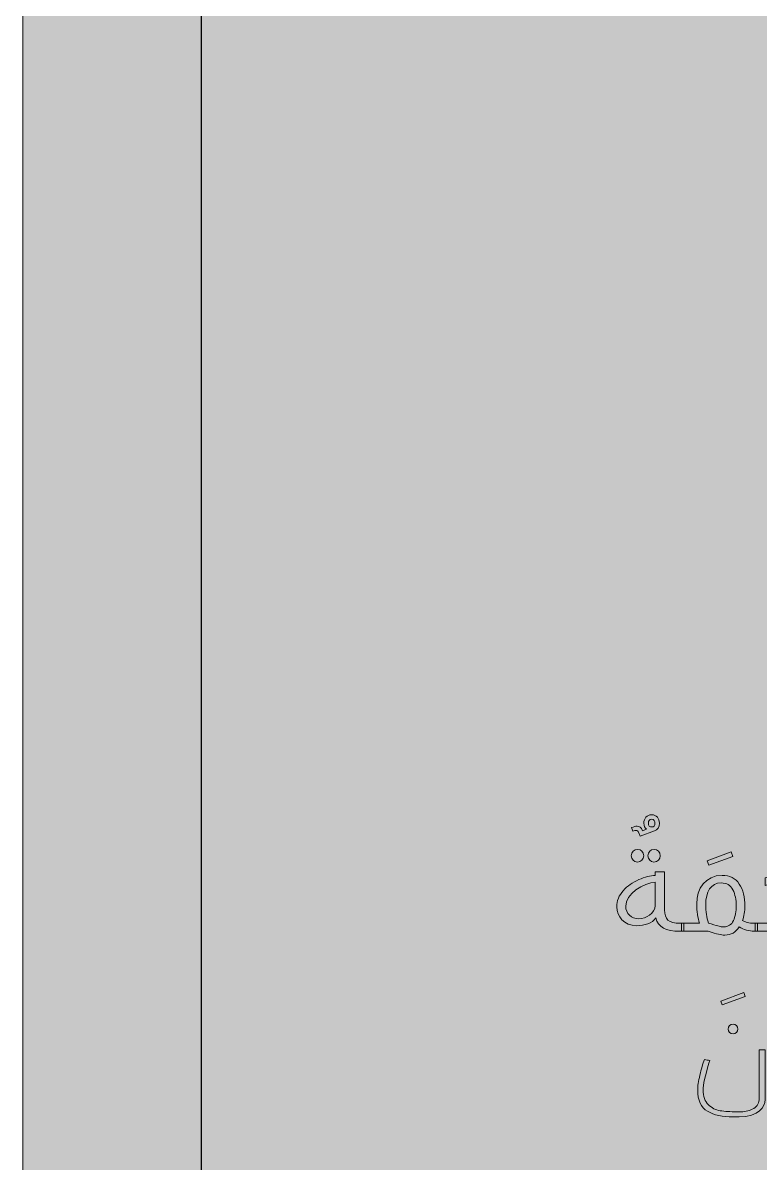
# Model space of a CAD drawing. Header units: inches. Extents: x -1481 to -429, y -1676 to -696.
# Drawn here: x -669.2 to -608.3, y -891.5 to -797.4 of the extents above; entities that cross this region are included whole.
import ezdxf

# ---------------------------------------------------------------- set-up
doc = ezdxf.new("R2010")
doc.units = ezdxf.units.IN
doc.header["$MEASUREMENT"] = 0
doc.layers.add('Layer 1', color=7, linetype='Continuous')

# ---------------------------------------------------------------- blocks, each defined once
blk = doc.blocks.new('block 2')
at = {"layer": 'Layer 1', "true_color": 0x009344}
h = blk.add_hatch(color=114, dxfattribs=at)
h.dxf.hatch_style = 2
h.paths.add_polyline_path([(-429.175, -985.727), (-669.175, -985.727), (-669.175, -695.727), (-429.175, -695.727)])
at = {"layer": 'Layer 1', "lineweight": 0}
blk.add_lwpolyline([(-429.175, -985.727), (-669.175, -985.727), (-669.175, -695.727), (-429.175, -695.727), (-429.175, -985.727)], dxfattribs=at)
blk = doc.blocks.new('block 426')
at = {"layer": 'Layer 1', "lineweight": 0}
for points in [[(-610.67, -865.837), (-610.54, -866.208), (-612.525, -866.929), (-612.655, -866.559), (-610.67, -865.837)], [(-609.618, -877.454), (-609.507, -877.765), (-611.402, -878.456), (-611.512, -878.146), (-609.618, -877.454)]]:
    blk.add_lwpolyline(points, dxfattribs=at)
for points, knots in [([(-618.899, -863.822), (-618.698, -863.752), (-618.548, -863.712), (-618.448, -863.712), (-618.247, -863.712), (-618.117, -863.802), (-617.997, -864.083), (-617.997, -864.083), (-617.656, -863.952), (-617.656, -863.952), (-617.786, -863.872), (-617.886, -863.682), (-617.886, -863.471), (-617.886, -863.041), (-617.636, -862.77), (-617.235, -862.77), (-616.834, -862.77), (-616.594, -863.041), (-616.594, -863.471), (-616.594, -863.792), (-616.734, -864.003), (-617.015, -864.103), (-617.015, -864.103), (-618.197, -864.534), (-618.197, -864.534), (-618.197, -864.534), (-618.327, -864.203), (-618.327, -864.203), (-618.368, -864.103), (-618.428, -864.053), (-618.518, -864.053), (-618.588, -864.053), (-618.668, -864.073), (-618.779, -864.123), (-618.779, -864.123), (-618.899, -863.822), (-618.899, -863.822)], [0, 0, 0, 0, 1, 1, 1, 2, 2, 2, 3, 3, 3, 4, 4, 4, 5, 5, 5, 6, 6, 6, 7, 7, 7, 8, 8, 8, 9, 9, 9, 10, 10, 10, 11, 11, 11, 12, 12, 12, 12]), ([(-616.964, -863.471), (-616.964, -863.271), (-617.075, -863.141), (-617.235, -863.141), (-617.405, -863.141), (-617.506, -863.261), (-617.506, -863.471), (-617.506, -863.662), (-617.395, -863.772), (-617.235, -863.772), (-617.075, -863.772), (-616.964, -863.662), (-616.964, -863.471)], [0, 0, 0, 0, 1, 1, 1, 2, 2, 2, 3, 3, 3, 4, 4, 4, 4]), ([(-618.418, -866.669), (-618.698, -866.669), (-618.919, -866.458), (-618.919, -866.148), (-618.919, -865.857), (-618.698, -865.626), (-618.408, -865.626), (-618.097, -865.626), (-617.896, -865.857), (-617.896, -866.148), (-617.896, -866.458), (-618.107, -866.669), (-618.418, -866.669)], [0, 0, 0, 0, 1, 1, 1, 2, 2, 2, 3, 3, 3, 4, 4, 4, 4]), ([(-617.045, -866.669), (-617.325, -866.669), (-617.546, -866.458), (-617.546, -866.148), (-617.546, -865.857), (-617.325, -865.626), (-617.035, -865.626), (-616.724, -865.626), (-616.523, -865.857), (-616.523, -866.148), (-616.523, -866.458), (-616.734, -866.669), (-617.045, -866.669)], [0, 0, 0, 0, 1, 1, 1, 2, 2, 2, 3, 3, 3, 4, 4, 4, 4]), ([(-616.173, -870.618), (-616.173, -871.39), (-615.852, -871.72), (-614.859, -871.72), (-614.859, -871.72), (-614.579, -871.72), (-614.579, -871.72), (-614.579, -871.72), (-614.579, -872.382), (-614.579, -872.382), (-614.579, -872.382), (-614.9, -872.382), (-614.9, -872.382), (-616.072, -872.382), (-616.714, -872.071), (-616.884, -871.279), (-617.205, -871.72), (-617.816, -871.931), (-618.488, -871.931), (-619.52, -871.931), (-620.122, -871.149), (-620.122, -870.367), (-620.122, -869.876), (-619.941, -869.425), (-619.59, -869.034), (-619.24, -868.643), (-618.809, -868.343), (-618.297, -868.122), (-617.796, -867.902), (-617.345, -867.781), (-616.934, -867.771), (-616.934, -867.771), (-616.934, -867.491), (-616.934, -867.491), (-616.934, -867.491), (-616.173, -867.491), (-616.173, -867.491), (-616.173, -867.491), (-616.173, -870.618), (-616.173, -870.618)], [0, 0, 0, 0, 1, 1, 1, 2, 2, 2, 3, 3, 3, 4, 4, 4, 5, 5, 5, 6, 6, 6, 7, 7, 7, 8, 8, 8, 9, 9, 9, 10, 10, 10, 11, 11, 11, 12, 12, 12, 13, 13, 13, 13]), ([(-618.307, -871.349), (-617.706, -871.349), (-616.954, -870.898), (-616.934, -870.267), (-616.934, -870.267), (-616.934, -868.323), (-616.934, -868.323), (-617.886, -868.362), (-619.43, -869.315), (-619.38, -870.327), (-619.38, -870.918), (-618.899, -871.349), (-618.307, -871.349)], [0, 0, 0, 0, 1, 1, 1, 2, 2, 2, 3, 3, 3, 4, 4, 4, 4]), ([(-613.276, -871.72), (-613.436, -871.289), (-613.517, -870.758), (-613.517, -870.127), (-613.517, -868.864), (-612.805, -867.771), (-611.422, -867.771), (-610.79, -867.771), (-610.309, -868.012), (-609.999, -868.483), (-609.688, -868.954), (-609.538, -869.566), (-609.538, -870.317), (-609.538, -870.738), (-609.608, -871.129), (-609.738, -871.49), (-609.538, -871.64), (-609.187, -871.72), (-608.796, -871.72), (-608.796, -871.72), (-608.495, -871.72), (-608.495, -871.72), (-608.495, -871.72), (-608.495, -872.382), (-608.495, -872.382), (-608.495, -872.382), (-608.796, -872.382), (-608.796, -872.382), (-609.157, -872.382), (-609.638, -872.272), (-610.009, -872.031), (-610.329, -872.472), (-610.65, -872.703), (-611.201, -872.703), (-611.512, -872.703), (-611.813, -872.622), (-612.584, -872.382), (-612.584, -872.382), (-614.76, -872.382), (-614.76, -872.382), (-614.76, -872.382), (-614.76, -871.72), (-614.76, -871.72), (-614.76, -871.72), (-613.276, -871.72), (-613.276, -871.72)], [0, 0, 0, 0, 1, 1, 1, 2, 2, 2, 3, 3, 3, 4, 4, 4, 5, 5, 5, 6, 6, 6, 7, 7, 7, 8, 8, 8, 9, 9, 9, 10, 10, 10, 11, 11, 11, 12, 12, 12, 13, 13, 13, 14, 14, 14, 15, 15, 15, 15]), ([(-604.556, -871.72), (-604.677, -871.6), (-604.877, -871.009), (-604.867, -870.337), (-604.867, -870.337), (-604.867, -869.836), (-604.867, -869.836), (-604.877, -868.804), (-605.027, -868.433), (-606.601, -868.393), (-607.012, -868.393), (-607.433, -868.463), (-607.864, -868.603), (-607.864, -868.603), (-607.854, -867.962), (-607.854, -867.962), (-607.463, -867.831), (-607.012, -867.771), (-606.501, -867.771), (-604.897, -867.771), (-604.105, -868.283), (-604.105, -869.806), (-604.105, -869.806), (-604.105, -870.377), (-604.105, -870.377), (-604.105, -871.069), (-603.845, -871.72), (-603.674, -871.72), (-603.674, -871.72), (-603.674, -872.382), (-603.674, -872.382), (-603.674, -872.382), (-608.676, -872.382), (-608.676, -872.382), (-608.676, -872.382), (-608.676, -871.72), (-608.676, -871.72), (-608.676, -871.72), (-604.556, -871.72), (-604.556, -871.72)], [0, 0, 0, 0, 1, 1, 1, 2, 2, 2, 3, 3, 3, 4, 4, 4, 5, 5, 5, 6, 6, 6, 7, 7, 7, 8, 8, 8, 9, 9, 9, 10, 10, 10, 11, 11, 11, 12, 12, 12, 13, 13, 13, 13]), ([(-612.545, -871.71), (-612.514, -871.72), (-612.434, -871.75), (-612.314, -871.78), (-612.003, -871.881), (-611.793, -871.941), (-611.673, -871.971), (-611.562, -872.001), (-611.422, -872.021), (-611.272, -872.021), (-610.911, -872.021), (-610.65, -871.851), (-610.49, -871.51), (-610.329, -871.169), (-610.249, -870.758), (-610.249, -870.277), (-610.249, -869.786), (-610.339, -869.355), (-610.53, -868.964), (-610.72, -868.583), (-611.041, -868.393), (-611.492, -868.393), (-612.334, -868.393), (-612.775, -869.135), (-612.775, -870.187), (-612.775, -870.748), (-612.695, -871.259), (-612.545, -871.71)], [0, 0, 0, 0, 1, 1, 1, 2, 2, 2, 3, 3, 3, 4, 4, 4, 5, 5, 5, 6, 6, 6, 7, 7, 7, 8, 8, 8, 9, 9, 9, 9]), ([(-610.519, -880.05), (-610.289, -880.05), (-610.109, -880.23), (-610.109, -880.461), (-610.109, -880.691), (-610.289, -880.862), (-610.519, -880.862), (-610.75, -880.862), (-610.921, -880.691), (-610.921, -880.461), (-610.921, -880.23), (-610.75, -880.05), (-610.519, -880.05)], [0, 0, 0, 0, 1, 1, 1, 2, 2, 2, 3, 3, 3, 4, 4, 4, 4]), ([(-607.863, -882.175), (-607.863, -882.175), (-607.863, -886.294), (-607.863, -886.294), (-607.863, -886.855), (-608.365, -887.717), (-610.019, -887.717), (-610.019, -887.717), (-610.51, -887.717), (-610.51, -887.717), (-611.382, -887.717), (-612.093, -887.567), (-612.624, -887.256), (-613.166, -886.946), (-613.436, -886.354), (-613.436, -885.482), (-613.436, -885.181), (-613.376, -884.781), (-613.256, -884.27), (-613.136, -883.768), (-613.015, -883.337), (-612.885, -882.967), (-612.695, -883.017), (-612.574, -883.037), (-612.444, -883.067), (-612.444, -883.067), (-612.514, -883.287), (-612.514, -883.287), (-612.825, -884.34), (-612.985, -885.071), (-612.985, -885.482), (-612.985, -886.033), (-612.845, -886.444), (-612.554, -886.715), (-612.274, -886.986), (-611.943, -887.146), (-611.572, -887.206), (-611.201, -887.266), (-610.75, -887.296), (-610.209, -887.296), (-610.209, -887.296), (-609.848, -887.296), (-609.848, -887.296), (-609.457, -887.296), (-609.116, -887.206), (-608.806, -887.026), (-608.495, -886.845), (-608.345, -886.565), (-608.345, -886.174), (-608.345, -886.174), (-608.345, -882.175), (-608.345, -882.175), (-608.345, -882.175), (-607.863, -882.175), (-607.863, -882.175)], [0, 0, 0, 0, 1, 1, 1, 2, 2, 2, 3, 3, 3, 4, 4, 4, 5, 5, 5, 6, 6, 6, 7, 7, 7, 8, 8, 8, 9, 9, 9, 10, 10, 10, 11, 11, 11, 12, 12, 12, 13, 13, 13, 14, 14, 14, 15, 15, 15, 16, 16, 16, 17, 17, 17, 18, 18, 18, 18])]:
    blk.add_open_spline(points, degree=3, knots=knots, dxfattribs=at)

msp = doc.modelspace()

# ---------------------------------------------------------------- hatches: boundary and pattern name
at = {"layer": 'Layer 1', "true_color": 0x006738}
h = msp.add_hatch(color=116, dxfattribs=at)
h.dxf.hatch_style = 2
h.paths.add_polyline_path([(-484.406, -970.727), (-654.406, -970.727), (-654.406, -751.646), (-484.406, -751.646)])

# ---------------------------------------------------------------- linework, layer by layer
at = {"layer": 'Layer 1', "color": 250, "lineweight": 30, "true_color": 0x231f20}
msp.add_lwpolyline([(-484.406, -970.727), (-654.406, -970.727), (-654.406, -751.646), (-484.406, -751.646), (-484.406, -970.727)], dxfattribs=at)

# ---------------------------------------------------------------- block references
at = {"layer": 'Layer 1'}
for name in ['block 2', 'block 426']:
    msp.add_blockref(name, (0, 0), dxfattribs=at)

doc.saveas('drawing.dxf')
